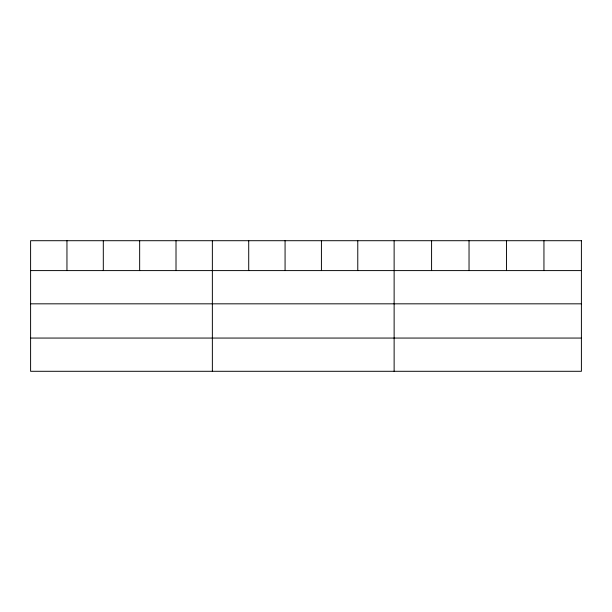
<?xml version="1.0" encoding="UTF-8"?>
<svg xmlns="http://www.w3.org/2000/svg" width="612" height="612" viewBox="0 0 612 612"><rect width="100%" height="100%" fill="white"/><g stroke="black" fill="none" stroke-linecap="round" stroke-linejoin="round"><path stroke-width="0.92" d="M30.6 270.596L581.4 270.596M30.6 303.827L581.4 303.827M30.6 338.061L581.4 338.061M543.946 240.707L543.946 270.596M506.491 240.707L506.491 270.596M469.037 240.707L469.037 270.596M431.582 240.707L431.582 270.596M394.128 240.707L394.128 371.293M357.775 240.707L357.775 270.596M321.422 240.707L321.422 270.596M285.07 240.707L285.07 270.596M248.717 240.707L248.717 270.596M212.364 240.707L212.364 371.293M176.011 240.707L176.011 270.596M139.658 240.707L139.658 270.596M103.306 240.707L103.306 270.596M66.953 240.707L66.953 270.596M581.4 240.707L30.6 240.707L30.6 371.293L581.4 371.293L581.4 240.707"/></g></svg>
